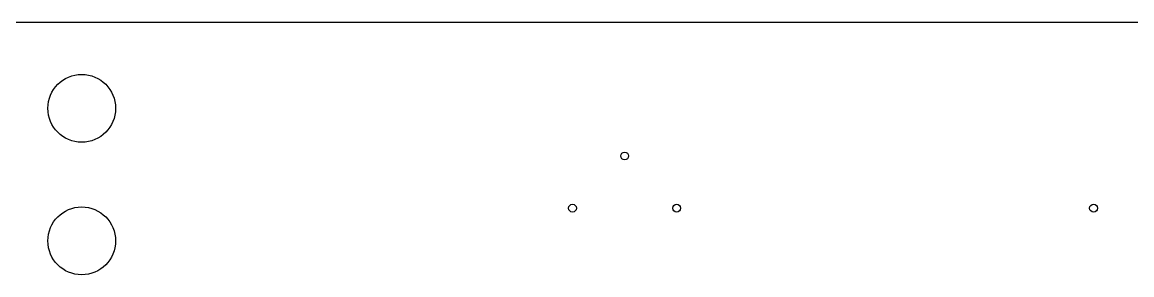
# Model space of a CAD drawing. Extents: x 114.9 to 199.6, y -137.1 to -76.7.
# Drawn here: x 136.18 to 157.47, y -81.49 to -76.65 of the extents above; entities that cross this region are included whole.
import ezdxf

# ---------------------------------------------------------------- set-up
doc = ezdxf.new("R2010")
doc.units = 0
doc.layers.add('BLACK', color=7, linetype='CONTINUOUS')

msp = doc.modelspace()

# ---------------------------------------------------------------- linework, layer by layer
at = {"layer": 'BLACK', "linetype": 'CONTINUOUS'}
msp.add_line((115.67417, -76.6505), (198.78583, -76.6505), dxfattribs=at)
at = {"layer": 'BLACK'}
for centre, radius in [((137.318, -78.3), 0.65), ((147.736, -79.2135), 0.075), ((137.318, -80.84), 0.65), ((146.736, -80.2135), 0.075), ((148.736, -80.2135), 0.075), ((156.736, -80.2135), 0.075)]:
    msp.add_circle(centre, radius, dxfattribs=at)
at = {"layer": 'WHITE'}
for centre, radius in [((137.318, -78.3), 0.65), ((147.736, -79.2135), 0.075), ((137.318, -80.84), 0.65), ((146.736, -80.2135), 0.075), ((148.736, -80.2135), 0.075), ((156.736, -80.2135), 0.075)]:
    msp.add_circle(centre, radius, dxfattribs=at)

doc.saveas('drawing.dxf')
